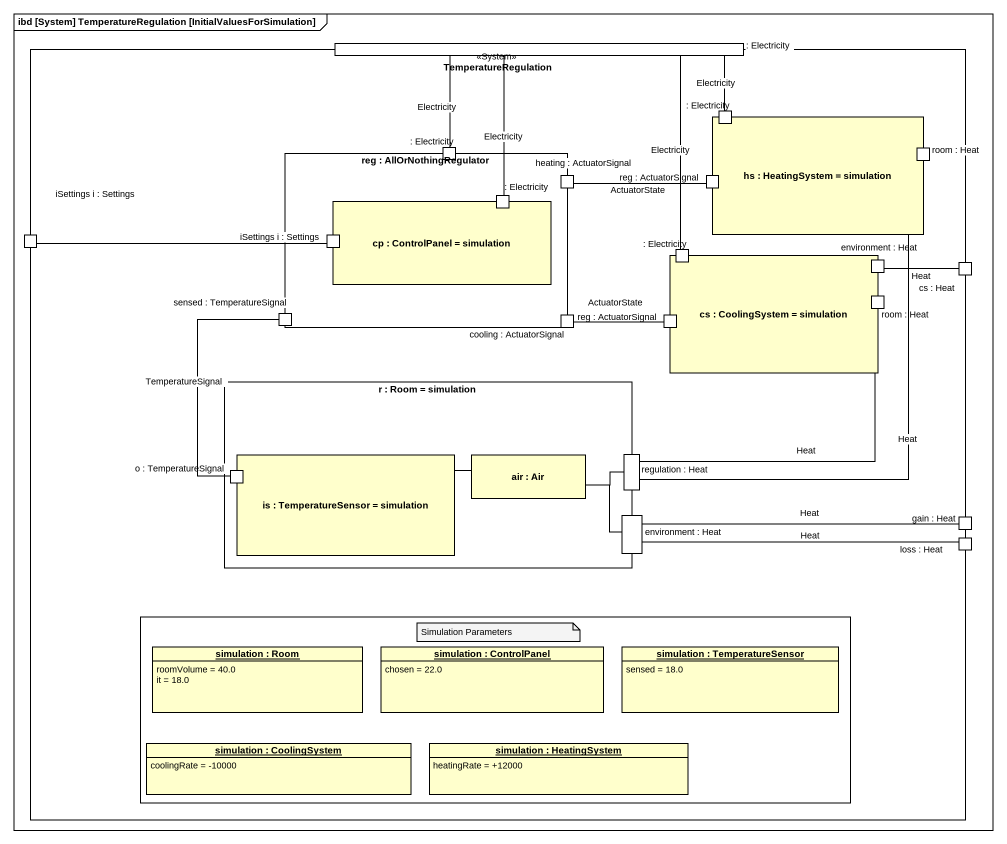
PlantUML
@startuml
mainframe ibd [System] TemperatureRegulation [InitialValuesForSimulation]
allowmixing
hide circle
hide empty members
rectangle TemperatureRegulation <<System>> {
  port ": Electricity" as Electricity
  rectangle "hs : HeatingSystem = simulation" as hs {
    port ": Electricity" as Electricity_2
    port "room : Heat" as room_Heat
    port "reg : ActuatorSignal" as reg_ActuatorSignal
  }
  rectangle "reg : AllOrNothingRegulator" as reg {
    port ": Electricity" as Electricity_3
    rectangle "cp : ControlPanel = simulation" as cp {
      port ": Electricity" as Electricity_4
      port "iSettings i : Settings" as iSettings_i_Settings_2
    }
    port "heating : ActuatorSignal" as heating_ActuatorSignal
    port "sensed : TemperatureSignal" as sensed_TemperatureSignal
    port "cooling : ActuatorSignal" as cooling_ActuatorSignal
  }
  port "iSettings i : Settings" as iSettings_i_Settings
  rectangle "cs : CoolingSystem = simulation" as cs {
    port ": Electricity" as Electricity_5
    port "environment : Heat" as environment_Heat
    port "reg : ActuatorSignal" as reg_ActuatorSignal_2
    port "room : Heat" as room_Heat_2
  }
  port "cs : Heat" as cs_Heat
  rectangle "r : Room = simulation" as r {
    rectangle "is : TemperatureSensor = simulation" as is {
      port "o : TemperatureSignal" as o_TemperatureSignal
    }
    rectangle "air : Air" as air
    port "regulation : Heat" as regulation_Heat
    port "environment : Heat" as environment_Heat_2
  }
  port "gain : Heat" as gain_Heat
  port "loss : Heat" as loss_Heat
  rectangle " " as rectangle1 {
    object "simulation : Room" as simulation {
      roomVolume = 40.0
      it = 18.0
    }
    object "simulation : ControlPanel" as simulation_2 {
      chosen = 22.0
    }
    object "simulation : TemperatureSensor" as simulation_3 {
      sensed = 18.0
    }
    object "simulation : CoolingSystem" as simulation_4 {
      coolingRate = -10000
    }
    object "simulation : HeatingSystem" as simulation_5 {
      heatingRate = +12000
    }
  }
}
Electricity -right- Electricity_2 : Electricity
Electricity -- Electricity_3 : Electricity
Electricity -- Electricity_4 : Electricity
Electricity -- Electricity_5 : Electricity
room_Heat -- regulation_Heat : Heat
heating_ActuatorSignal -right- reg_ActuatorSignal : ActuatorState
iSettings_i_Settings -right- iSettings_i_Settings_2
environment_Heat -right- cs_Heat : Heat
cooling_ActuatorSignal -right- reg_ActuatorSignal_2 : ActuatorState
room_Heat_2 -- regulation_Heat : Heat
o_TemperatureSignal -up- sensed_TemperatureSignal : TemperatureSignal
is -right- air
regulation_Heat -left- air
environment_Heat_2 -left- air
environment_Heat_2 -right- gain_Heat : Heat
environment_Heat_2 -right- loss_Heat : Heat
note as N1
  Simulation Parameters
end note
@enduml
